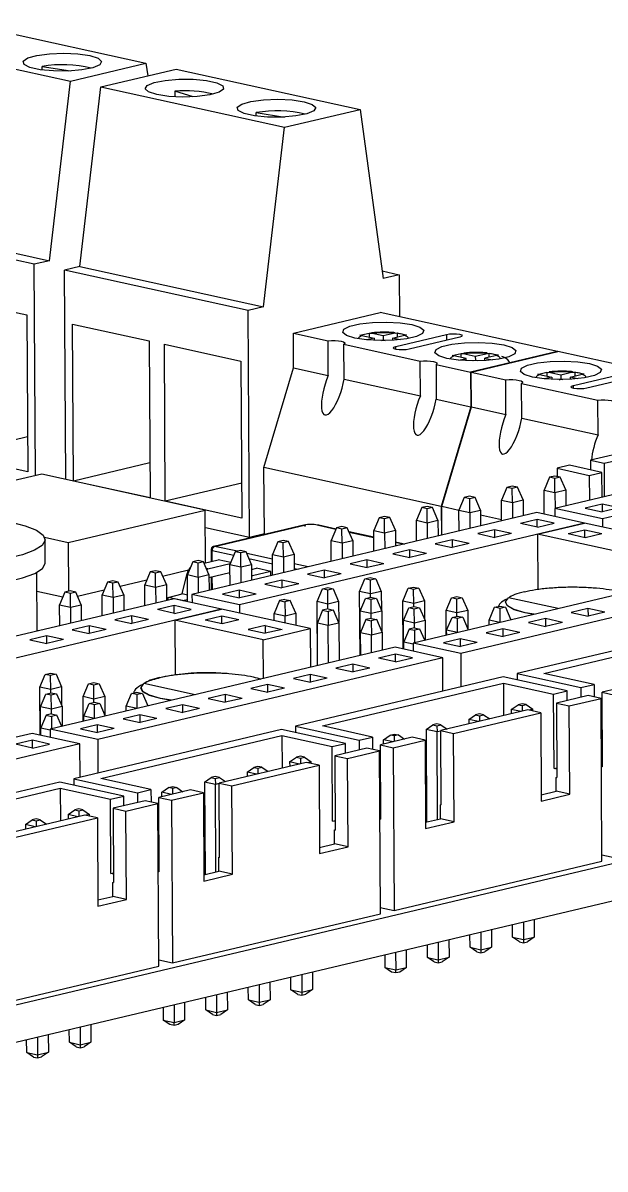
# Model space of a CAD drawing. Header units: millimetres. Extents: x 0 to 279, y 0 to 216.
# Drawn here: x 81.53 to 93.72, y 133.32 to 157.32 of the extents above; entities that cross this region are included whole.
import ezdxf

# ---------------------------------------------------------------- set-up
doc = ezdxf.new("R2010")
doc.units = ezdxf.units.MM

msp = doc.modelspace()

# ---------------------------------------------------------------- linework, layer by layer
at = {"color": 7, "linetype": 'Continuous', "lineweight": 25}
for p, q in [((80.258, 157.317), (84.104, 156.472)), ((78.678, 156.942), (82.524, 156.098)), ((81.932, 156.332), (81.932, 156.405)), ((81.932, 156.405), (82.524, 156.313)), ((82.524, 156.098), (84.104, 156.472)), ((83.16, 155.976), (84.739, 156.351)), ((84.104, 156.472), (84.14, 156.208)), ((84.739, 156.351), (88.585, 155.506)), ((82.081, 152.337), (82.524, 156.098)), ((82.717, 152.215), (83.16, 155.976)), ((83.16, 155.976), (87.006, 155.131)), ((84.71, 155.886), (84.711, 155.768)), ((85.09, 155.769), (84.71, 155.886)), ((86.414, 155.365), (86.413, 155.439)), ((86.413, 155.439), (87.006, 155.346)), ((87.006, 155.131), (88.585, 155.506)), ((88.585, 155.506), (89.07, 151.965)), ((86.563, 151.37), (87.006, 155.131)), ((79.095, 152.993), (82.081, 152.337)), ((81.765, 152.262), (79.066, 152.855)), ((82.081, 152.337), (81.765, 152.262)), ((81.791, 147.839), (81.765, 152.262)), ((82.717, 152.215), (82.401, 152.14)), ((82.717, 152.215), (86.563, 151.37)), ((82.426, 147.758), (82.401, 152.14)), ((86.247, 151.295), (82.401, 152.14)), ((89.049, 152.123), (89.406, 152.044)), ((89.406, 152.044), (89.07, 151.965)), ((89.406, 152.044), (89.411, 151.162)), ((80.009, 151.554), (81.611, 151.202)), ((86.563, 151.37), (86.247, 151.295)), ((86.274, 146.549), (86.247, 151.295)), ((87.192, 150.819), (89.01, 151.25)), ((92.719, 150.435), (89.01, 151.25)), ((81.611, 151.202), (81.63, 147.916)), ((82.567, 151.01), (84.17, 150.658)), ((82.586, 147.724), (82.567, 151.01)), ((87.192, 150.819), (87.916, 150.659)), ((87.196, 150.092), (87.192, 150.819)), ((88.584, 150.775), (88.777, 150.82)), ((88.622, 150.771), (88.584, 150.775)), ((88.622, 150.771), (88.878, 150.715)), ((88.777, 150.82), (88.815, 150.817)), ((88.777, 150.82), (88.778, 150.737)), ((89.071, 150.761), (88.815, 150.817)), ((89.324, 150.821), (89.071, 150.761)), ((89.071, 150.761), (89.072, 150.672)), ((89.267, 150.718), (89.519, 150.778)), ((89.324, 150.821), (89.361, 150.825)), ((89.337, 150.543), (90.398, 150.794)), ((89.361, 150.825), (89.361, 150.74)), ((89.557, 150.782), (89.519, 150.778)), ((90.672, 150.734), (89.611, 150.483)), ((84.17, 150.658), (84.189, 147.372)), ((84.49, 150.587), (86.093, 150.235)), ((84.509, 147.301), (84.49, 150.587)), ((87.92, 149.933), (87.916, 150.659)), ((88.248, 150.587), (89.844, 150.236)), ((88.252, 149.86), (88.248, 150.587)), ((88.878, 150.715), (88.724, 150.679)), ((88.878, 150.715), (88.878, 150.668)), ((89.038, 150.664), (89.074, 150.672)), ((89.074, 150.672), (89.111, 150.664)), ((89.267, 150.718), (89.267, 150.67)), ((89.425, 150.683), (89.267, 150.718)), ((90.513, 150.351), (90.706, 150.397)), ((90.55, 150.348), (90.513, 150.351)), ((90.806, 150.292), (90.55, 150.348)), ((90.652, 150.255), (90.806, 150.292)), ((90.706, 150.397), (90.743, 150.394)), ((90.706, 150.314), (90.706, 150.397)), ((90.743, 150.394), (90.999, 150.337)), ((90.807, 150.244), (90.806, 150.292)), ((92.719, 150.435), (90.901, 150.004)), ((90.912, 150.001), (92.73, 150.433)), ((90.999, 150.337), (91.252, 150.397)), ((90.999, 150.337), (91, 150.248)), ((91.448, 150.354), (91.195, 150.294)), ((91.196, 150.246), (91.195, 150.294)), ((91.195, 150.294), (91.354, 150.26)), ((91.252, 150.397), (91.289, 150.401)), ((91.29, 150.317), (91.289, 150.401)), ((91.485, 150.358), (91.448, 150.354)), ((92.72, 150.43), (92.719, 150.435)), ((96.439, 149.618), (92.73, 150.433)), ((86.093, 150.235), (86.112, 146.949)), ((86.575, 148.006), (87.196, 150.092)), ((87.196, 150.092), (87.92, 149.933)), ((89.849, 149.51), (89.844, 150.236)), ((90.176, 150.163), (90.181, 149.437)), ((90.176, 150.163), (90.901, 150.004)), ((91.002, 150.249), (90.966, 150.24)), ((91.039, 150.24), (91.002, 150.249)), ((88.252, 149.86), (89.849, 149.51)), ((90.901, 150.004), (90.905, 149.278)), ((90.912, 150.001), (91.636, 149.842)), ((90.916, 149.275), (90.912, 150.001)), ((91.64, 149.116), (91.636, 149.842)), ((92.304, 149.957), (92.497, 150.003)), ((92.342, 149.954), (92.304, 149.957)), ((92.342, 149.954), (92.598, 149.898)), ((92.598, 149.898), (92.444, 149.861)), ((92.497, 150.003), (92.535, 150)), ((92.497, 150.003), (92.498, 149.92)), ((92.791, 149.944), (92.535, 150)), ((92.598, 149.898), (92.598, 149.85)), ((92.758, 149.846), (92.794, 149.855)), ((93.044, 150.004), (92.791, 149.944)), ((92.791, 149.944), (92.792, 149.854)), ((92.794, 149.855), (92.831, 149.847)), ((92.987, 149.901), (93.239, 149.961)), ((92.987, 149.901), (92.987, 149.853)), ((93.145, 149.866), (92.987, 149.901)), ((93.044, 150.004), (93.081, 150.007)), ((93.057, 149.726), (94.118, 149.977)), ((93.081, 150.007), (93.081, 149.923)), ((93.277, 149.964), (93.239, 149.961)), ((94.392, 149.917), (93.331, 149.666)), ((91.968, 149.769), (93.564, 149.419)), ((91.972, 149.043), (91.968, 149.769)), ((90.181, 149.437), (90.905, 149.278)), ((93.569, 148.692), (93.564, 149.419)), ((90.905, 149.278), (90.284, 147.191)), ((90.295, 147.189), (90.916, 149.275)), ((90.916, 149.275), (91.64, 149.116)), ((91.972, 149.043), (93.569, 148.692)), ((99.888, 148.865), (92.665, 147.151)), ((81.626, 148.647), (80.048, 148.273)), ((100.886, 148.646), (93.662, 146.932)), ((94.728, 148.47), (93.412, 148.158)), ((93.696, 148.095), (94.732, 148.341)), ((81.63, 147.916), (80.048, 148.264)), ((84.185, 148.103), (82.586, 147.724)), ((93.412, 148.158), (93.696, 148.095)), ((93.412, 148.158), (93.413, 147.957)), ((93.696, 148.095), (93.7, 147.397)), ((81.921, 147.869), (79.052, 147.189)), ((85.346, 147.117), (81.921, 147.869)), ((90.284, 147.191), (86.575, 148.006)), ((86.583, 146.607), (86.575, 148.006)), ((92.973, 148.054), (92.71, 147.991)), ((92.71, 147.991), (92.711, 147.818)), ((92.71, 147.991), (93.386, 147.842)), ((93.649, 147.905), (92.973, 148.054)), ((93.386, 147.842), (93.649, 147.905)), ((93.652, 147.386), (93.649, 147.905)), ((84.189, 147.372), (82.586, 147.724)), ((86.108, 147.681), (84.509, 147.301)), ((91.771, 147.617), (91.659, 147.59)), ((91.885, 147.592), (91.771, 147.617)), ((92.551, 147.802), (92.439, 147.535)), ((92.663, 147.828), (92.551, 147.802)), ((92.665, 147.777), (92.551, 147.802)), ((92.777, 147.803), (92.663, 147.828)), ((92.777, 147.803), (92.665, 147.777)), ((92.667, 147.485), (92.665, 147.777)), ((92.892, 147.539), (92.777, 147.803)), ((93.386, 147.842), (93.389, 147.323)), ((90.768, 147.379), (90.656, 147.112)), ((90.88, 147.406), (90.768, 147.379)), ((90.882, 147.354), (90.768, 147.379)), ((90.994, 147.38), (90.88, 147.406)), ((90.994, 147.38), (90.882, 147.354)), ((91.109, 147.116), (90.994, 147.38)), ((91.659, 147.59), (91.547, 147.324)), ((91.773, 147.565), (91.659, 147.59)), ((91.885, 147.592), (91.773, 147.565)), ((91.775, 147.274), (91.773, 147.565)), ((92, 147.327), (91.885, 147.592)), ((92.439, 147.535), (92.667, 147.485)), ((92.442, 147.029), (92.439, 147.535)), ((92.667, 147.485), (92.892, 147.539)), ((92.667, 147.485), (92.669, 147.152)), ((92.892, 147.539), (92.893, 147.205)), ((86.112, 146.949), (84.509, 147.301)), ((89.876, 147.167), (89.765, 146.901)), ((89.988, 147.194), (89.876, 147.167)), ((89.99, 147.142), (89.876, 147.167)), ((90.102, 147.169), (89.988, 147.194)), ((90.102, 147.169), (89.99, 147.142)), ((89.992, 146.851), (89.99, 147.142)), ((90.217, 146.904), (90.102, 147.169)), ((90.284, 147.191), (90.288, 146.587)), ((90.656, 147.109), (90.295, 147.189)), ((90.299, 146.59), (90.295, 147.189)), ((90.884, 147.062), (90.882, 147.354)), ((91.547, 147.324), (91.775, 147.274)), ((91.55, 146.887), (91.547, 147.324)), ((91.775, 147.274), (92, 147.327)), ((91.775, 147.274), (91.777, 146.941)), ((92, 147.327), (92.002, 146.994)), ((93.662, 146.932), (92.665, 147.151)), ((92.665, 147.151), (92.666, 146.98)), ((93.653, 147.239), (93.302, 147.156)), ((93.302, 147.156), (93.658, 147.078)), ((94.009, 147.161), (93.653, 147.239)), ((93.653, 147.239), (93.654, 147.079)), ((94.009, 147.161), (93.658, 147.078)), ((82.478, 146.436), (85.346, 147.117)), ((92.29, 147.062), (85.067, 145.349)), ((85.353, 146.011), (85.346, 147.117)), ((88.985, 146.956), (88.873, 146.689)), ((89.097, 146.983), (88.985, 146.956)), ((89.099, 146.931), (88.985, 146.956)), ((89.211, 146.958), (89.097, 146.983)), ((89.211, 146.958), (89.099, 146.931)), ((89.101, 146.639), (89.099, 146.931)), ((89.326, 146.693), (89.211, 146.958)), ((89.765, 146.901), (89.992, 146.851)), ((89.767, 146.464), (89.765, 146.901)), ((89.992, 146.851), (90.217, 146.904)), ((90.217, 146.904), (90.219, 146.571)), ((90.656, 147.112), (90.884, 147.062)), ((90.659, 146.675), (90.656, 147.112)), ((90.884, 147.062), (91.109, 147.116)), ((90.884, 147.062), (90.886, 146.729)), ((91.109, 147.116), (91.11, 146.783)), ((91.55, 146.913), (91.109, 147.01)), ((92.294, 146.917), (91.943, 146.834)), ((93.287, 146.843), (92.29, 147.062)), ((92.65, 146.839), (92.294, 146.917)), ((92.295, 146.756), (92.294, 146.917)), ((93.662, 146.932), (93.663, 146.761)), ((85.348, 146.752), (86.274, 146.549)), ((87.437, 146.81), (85.525, 146.356)), ((85.542, 146.356), (87.451, 146.809)), ((93.287, 146.843), (86.064, 145.13)), ((88.083, 146.719), (87.726, 146.798)), ((88.093, 146.744), (87.982, 146.478)), ((88.205, 146.771), (88.093, 146.744)), ((88.207, 146.719), (88.093, 146.744)), ((88.319, 146.746), (88.205, 146.771)), ((88.319, 146.746), (88.207, 146.719)), ((88.209, 146.428), (88.207, 146.719)), ((88.434, 146.481), (88.319, 146.746)), ((88.874, 146.546), (88.357, 146.659)), ((88.873, 146.689), (89.101, 146.639)), ((88.876, 146.252), (88.873, 146.689)), ((89.101, 146.639), (89.326, 146.693)), ((89.326, 146.693), (89.327, 146.36)), ((89.992, 146.851), (89.994, 146.518)), ((91.403, 146.705), (91.052, 146.622)), ((91.759, 146.627), (91.403, 146.705)), ((91.403, 146.705), (91.404, 146.545)), ((92.299, 146.755), (91.943, 146.834)), ((92.299, 146.755), (92.65, 146.839)), ((92.304, 146.61), (93.287, 146.843)), ((93.291, 146.698), (92.94, 146.615)), ((95.142, 146.436), (93.287, 146.843)), ((93.648, 146.62), (93.291, 146.698)), ((93.292, 146.537), (93.291, 146.698)), ((81.983, 146.545), (82.478, 146.436)), ((81.997, 146.008), (81.994, 146.495)), ((82.478, 146.436), (82.484, 145.414)), ((86.274, 146.549), (86.583, 146.622)), ((86.865, 146.453), (86.753, 146.187)), ((86.977, 146.48), (86.865, 146.453)), ((86.979, 146.428), (86.865, 146.453)), ((87.091, 146.455), (86.977, 146.48)), ((87.091, 146.455), (86.979, 146.428)), ((86.981, 146.136), (86.979, 146.428)), ((87.206, 146.19), (87.091, 146.455)), ((87.982, 146.478), (88.209, 146.428)), ((87.984, 146.041), (87.982, 146.478)), ((88.209, 146.428), (88.434, 146.481)), ((88.209, 146.428), (88.211, 146.095)), ((88.434, 146.481), (88.436, 146.148)), ((89.101, 146.639), (89.103, 146.306)), ((89.517, 146.404), (89.327, 146.446)), ((90.511, 146.494), (90.16, 146.411)), ((90.16, 146.411), (90.517, 146.333)), ((90.867, 146.416), (90.511, 146.494)), ((90.511, 146.494), (90.512, 146.333)), ((90.867, 146.416), (90.517, 146.333)), ((91.052, 146.622), (91.408, 146.544)), ((91.759, 146.627), (91.408, 146.544)), ((94.159, 146.203), (92.304, 146.61)), ((92.304, 146.61), (92.311, 145.451)), ((93.297, 146.536), (92.94, 146.615)), ((93.648, 146.62), (93.297, 146.536)), ((85.468, 146.283), (85.469, 146.038)), ((85.469, 146.3), (85.469, 146.283)), ((85.973, 146.242), (85.862, 145.975)), ((86.086, 146.268), (85.973, 146.242)), ((86.087, 146.217), (85.973, 146.242)), ((86.199, 146.243), (86.086, 146.268)), ((86.199, 146.243), (86.087, 146.217)), ((86.09, 145.925), (86.087, 146.217)), ((86.314, 145.978), (86.199, 146.243)), ((86.753, 146.187), (86.981, 146.136)), ((86.756, 145.75), (86.753, 146.187)), ((86.981, 146.136), (87.206, 146.19)), ((87.206, 146.19), (87.208, 145.857)), ((89.62, 146.283), (89.269, 146.199)), ((89.269, 146.199), (89.625, 146.121)), ((89.976, 146.204), (89.62, 146.283)), ((89.62, 146.283), (89.621, 146.122)), ((89.976, 146.204), (89.625, 146.121)), ((85.082, 146.03), (84.97, 145.764)), ((85.194, 146.057), (85.082, 146.03)), ((85.196, 146.005), (85.082, 146.03)), ((85.308, 146.032), (85.194, 146.057)), ((85.308, 146.032), (85.196, 146.005)), ((85.198, 145.714), (85.196, 146.005)), ((85.423, 145.767), (85.308, 146.032)), ((85.32, 146.003), (85.616, 146.073)), ((85.401, 145.884), (85.87, 145.995)), ((85.879, 146.015), (85.616, 146.073)), ((85.862, 145.975), (86.09, 145.925)), ((85.864, 145.538), (85.862, 145.975)), ((86.09, 145.925), (86.314, 145.978)), ((86.314, 145.978), (86.316, 145.645)), ((86.981, 146.136), (86.983, 145.803)), ((88.728, 146.071), (88.377, 145.988)), ((88.377, 145.988), (88.734, 145.91)), ((89.085, 145.993), (88.728, 146.071)), ((88.728, 146.071), (88.729, 145.91)), ((89.085, 145.993), (88.734, 145.91)), ((96.919, 146.045), (89.696, 144.332)), ((81.824, 144.58), (81.817, 145.808)), ((84.19, 145.819), (84.079, 145.552)), ((84.303, 145.845), (84.19, 145.819)), ((84.304, 145.794), (84.19, 145.819)), ((84.417, 145.82), (84.303, 145.845)), ((84.417, 145.82), (84.304, 145.794)), ((84.307, 145.502), (84.304, 145.794)), ((84.531, 145.555), (84.417, 145.82)), ((84.453, 145.735), (84.996, 145.864)), ((84.864, 145.359), (84.967, 145.79)), ((84.97, 145.764), (85.198, 145.714)), ((84.973, 145.198), (84.97, 145.764)), ((85.198, 145.714), (85.423, 145.767)), ((85.198, 145.714), (85.2, 145.38)), ((85.863, 145.799), (85.423, 145.694)), ((85.423, 145.767), (85.425, 145.434)), ((85.471, 145.706), (85.472, 145.445)), ((86.09, 145.925), (86.091, 145.592)), ((86.315, 145.873), (86.417, 145.897)), ((86.333, 145.739), (86.316, 145.733)), ((86.719, 145.831), (86.333, 145.739)), ((86.719, 145.831), (86.417, 145.897)), ((86.72, 145.741), (86.719, 145.831)), ((87.837, 145.86), (87.486, 145.776)), ((87.486, 145.776), (87.842, 145.698)), ((88.193, 145.781), (87.837, 145.86)), ((87.837, 145.86), (87.838, 145.699)), ((88.193, 145.781), (87.842, 145.698)), ((88.689, 145.676), (88.801, 145.703)), ((88.801, 145.703), (88.915, 145.678)), ((97.916, 145.826), (90.693, 144.113)), ((83.299, 145.607), (83.187, 145.341)), ((83.411, 145.634), (83.299, 145.607)), ((83.413, 145.582), (83.299, 145.607)), ((83.525, 145.609), (83.411, 145.634)), ((83.525, 145.609), (83.413, 145.582)), ((83.415, 145.291), (83.413, 145.582)), ((83.64, 145.344), (83.525, 145.609)), ((83.562, 145.524), (84.122, 145.657)), ((84.079, 145.552), (84.307, 145.502)), ((84.081, 145.115), (84.079, 145.552)), ((84.307, 145.502), (84.531, 145.555)), ((84.307, 145.502), (84.308, 145.169)), ((84.531, 145.555), (84.533, 145.222)), ((86.945, 145.648), (86.594, 145.565)), ((86.594, 145.565), (86.951, 145.487)), ((87.302, 145.57), (86.945, 145.648)), ((86.945, 145.648), (86.946, 145.488)), ((87.302, 145.57), (86.951, 145.487)), ((87.686, 145.198), (87.797, 145.465)), ((87.797, 145.465), (87.91, 145.491)), ((87.911, 145.44), (87.797, 145.465)), ((87.91, 145.491), (88.024, 145.466)), ((88.024, 145.466), (87.911, 145.44)), ((88.024, 145.466), (88.138, 145.201)), ((88.577, 145.41), (88.689, 145.676)), ((88.803, 145.651), (88.689, 145.676)), ((88.915, 145.678), (88.803, 145.651)), ((88.805, 145.359), (88.803, 145.651)), ((88.915, 145.678), (89.03, 145.413)), ((89.482, 145.211), (89.593, 145.477)), ((89.593, 145.477), (89.706, 145.504)), ((89.707, 145.452), (89.593, 145.477)), ((89.706, 145.504), (89.82, 145.479)), ((89.82, 145.479), (89.707, 145.452)), ((89.71, 145.161), (89.707, 145.452)), ((89.82, 145.479), (89.934, 145.214)), ((84.691, 145.26), (77.468, 143.546)), ((82.365, 145.294), (81.82, 145.414)), ((82.407, 145.396), (82.296, 145.129)), ((82.52, 145.422), (82.407, 145.396)), ((82.521, 145.371), (82.407, 145.396)), ((82.634, 145.397), (82.52, 145.422)), ((82.634, 145.397), (82.521, 145.371)), ((82.524, 145.079), (82.521, 145.371)), ((82.748, 145.132), (82.634, 145.397)), ((82.67, 145.312), (83.231, 145.445)), ((83.187, 145.341), (83.415, 145.291)), ((83.19, 144.904), (83.187, 145.341)), ((83.415, 145.291), (83.64, 145.344)), ((83.415, 145.291), (83.417, 144.958)), ((83.64, 145.344), (83.642, 145.011)), ((84.566, 145.288), (84.864, 145.359)), ((84.868, 145.222), (84.566, 145.288)), ((84.566, 145.23), (84.566, 145.288)), ((85.688, 145.041), (84.691, 145.26)), ((84.973, 145.335), (84.864, 145.359)), ((84.868, 145.222), (84.973, 145.246)), ((84.868, 145.221), (84.868, 145.222)), ((86.064, 145.13), (85.067, 145.349)), ((85.067, 145.349), (85.068, 145.177)), ((86.054, 145.437), (85.703, 145.353)), ((85.703, 145.353), (86.059, 145.275)), ((86.41, 145.358), (86.054, 145.437)), ((86.054, 145.437), (86.055, 145.276)), ((86.41, 145.358), (86.059, 145.275)), ((86.899, 145.219), (86.787, 144.952)), ((87.011, 145.246), (86.899, 145.219)), ((86.899, 145.219), (87.013, 145.194)), ((87.011, 145.246), (87.125, 145.221)), ((87.125, 145.221), (87.013, 145.194)), ((87.24, 144.956), (87.125, 145.221)), ((87.914, 145.148), (87.911, 145.44)), ((88.805, 145.359), (88.577, 145.41)), ((88.585, 144.068), (88.577, 145.41)), ((88.59, 144.999), (88.702, 145.266)), ((88.702, 145.266), (88.814, 145.292)), ((88.816, 145.241), (88.702, 145.266)), ((89.03, 145.413), (88.805, 145.359)), ((88.805, 145.29), (88.805, 145.359)), ((88.814, 145.292), (88.928, 145.267)), ((88.928, 145.267), (88.816, 145.241)), ((88.818, 144.949), (88.816, 145.241)), ((88.928, 145.267), (89.043, 145.002)), ((89.03, 145.413), (89.032, 145.027)), ((89.71, 145.161), (89.482, 145.211)), ((89.487, 144.206), (89.482, 145.211)), ((89.934, 145.214), (89.71, 145.161)), ((89.934, 145.214), (89.936, 144.829)), ((90.386, 145.012), (90.498, 145.278)), ((90.498, 145.278), (90.61, 145.305)), ((90.612, 145.253), (90.498, 145.278)), ((90.61, 145.305), (90.724, 145.28)), ((90.724, 145.28), (90.612, 145.253)), ((90.614, 144.962), (90.612, 145.253)), ((90.724, 145.28), (90.839, 145.015)), ((92.732, 145.052), (91.691, 145.281)), ((85.688, 145.041), (78.465, 143.327)), ((82.296, 145.129), (82.524, 145.079)), ((82.298, 144.692), (82.296, 145.129)), ((82.524, 145.079), (82.748, 145.132)), ((82.524, 145.079), (82.525, 144.746)), ((82.748, 145.132), (82.75, 144.799)), ((84.696, 145.114), (84.345, 145.031)), ((84.701, 144.953), (84.345, 145.031)), ((85.052, 145.036), (84.696, 145.114)), ((84.697, 144.954), (84.696, 145.114)), ((84.701, 144.953), (85.052, 145.036)), ((84.705, 144.808), (85.688, 145.041)), ((87.543, 144.633), (85.688, 145.041)), ((86.064, 145.13), (86.065, 144.958)), ((87.013, 145.194), (87.015, 144.902)), ((87.914, 145.148), (87.686, 145.198)), ((87.693, 143.857), (87.686, 145.198)), ((87.803, 145.02), (87.692, 144.754)), ((87.915, 145.047), (87.803, 145.02)), ((87.803, 145.02), (87.917, 144.995)), ((88.138, 145.201), (87.914, 145.148)), ((87.914, 145.047), (87.914, 145.148)), ((87.915, 145.047), (88.029, 145.022)), ((88.029, 145.022), (87.917, 144.995)), ((87.917, 144.995), (87.919, 144.704)), ((88.144, 144.757), (88.029, 145.022)), ((88.138, 145.201), (88.141, 144.765)), ((88.818, 144.949), (88.59, 144.999)), ((88.595, 144.071), (88.59, 144.999)), ((89.043, 145.002), (88.818, 144.949)), ((89.043, 145.002), (89.045, 144.566)), ((89.495, 144.8), (89.606, 145.067)), ((89.606, 145.067), (89.719, 145.093)), ((89.72, 145.042), (89.606, 145.067)), ((89.71, 145.091), (89.71, 145.161)), ((89.719, 145.093), (89.833, 145.068)), ((89.833, 145.068), (89.72, 145.042)), ((89.723, 144.75), (89.72, 145.042)), ((89.833, 145.068), (89.947, 144.804)), ((90.614, 144.962), (90.386, 145.012)), ((90.389, 144.496), (90.386, 145.012)), ((90.839, 145.015), (90.614, 144.962)), ((90.839, 145.015), (90.841, 144.63)), ((91.291, 144.813), (91.402, 145.079)), ((91.402, 145.079), (91.515, 145.106)), ((91.516, 145.054), (91.402, 145.079)), ((91.515, 145.106), (91.628, 145.081)), ((91.628, 145.081), (91.516, 145.054)), ((91.518, 144.764), (91.516, 145.054)), ((91.628, 145.081), (91.743, 144.817)), ((91.631, 145.189), (91.631, 145.184)), ((93.358, 145.054), (93.007, 144.971)), ((93.007, 144.971), (93.363, 144.893)), ((93.714, 144.976), (93.358, 145.054)), ((93.358, 145.054), (93.359, 144.894)), ((93.714, 144.976), (93.363, 144.893)), ((83.804, 144.903), (83.453, 144.82)), ((83.453, 144.82), (83.809, 144.741)), ((84.16, 144.825), (83.804, 144.903)), ((83.804, 144.903), (83.805, 144.742)), ((84.16, 144.825), (83.809, 144.741)), ((86.561, 144.4), (84.705, 144.808)), ((84.705, 144.808), (84.712, 143.659)), ((85.693, 144.895), (85.342, 144.812)), ((85.698, 144.734), (85.342, 144.812)), ((86.049, 144.817), (85.693, 144.895)), ((85.694, 144.735), (85.693, 144.895)), ((86.049, 144.817), (85.698, 144.734)), ((86.787, 144.952), (87.015, 144.902)), ((86.788, 144.799), (86.787, 144.952)), ((87.015, 144.902), (87.24, 144.956)), ((87.016, 144.749), (87.015, 144.902)), ((87.24, 144.956), (87.241, 144.7)), ((87.692, 144.754), (87.919, 144.704)), ((87.697, 143.858), (87.692, 144.754)), ((87.919, 144.704), (88.144, 144.757)), ((88.144, 144.757), (88.149, 143.965)), ((88.708, 144.822), (88.596, 144.555)), ((88.82, 144.848), (88.708, 144.822)), ((88.708, 144.822), (88.822, 144.797)), ((88.819, 144.848), (88.818, 144.949)), ((88.82, 144.848), (88.934, 144.823)), ((88.934, 144.823), (88.822, 144.797)), ((88.822, 144.797), (88.824, 144.505)), ((89.049, 144.558), (88.934, 144.823)), ((89.723, 144.75), (89.495, 144.8)), ((89.498, 144.204), (89.495, 144.8)), ((89.947, 144.804), (89.723, 144.75)), ((89.723, 144.649), (89.723, 144.75)), ((89.947, 144.804), (89.949, 144.392)), ((90.399, 144.601), (90.511, 144.868)), ((90.511, 144.868), (90.623, 144.895)), ((90.625, 144.843), (90.511, 144.868)), ((90.614, 144.893), (90.614, 144.962)), ((90.623, 144.895), (90.737, 144.87)), ((90.737, 144.87), (90.625, 144.843)), ((90.627, 144.553), (90.625, 144.843)), ((90.737, 144.87), (90.851, 144.606)), ((91.515, 144.764), (91.291, 144.813)), ((91.291, 144.71), (91.291, 144.813)), ((92.466, 144.843), (92.115, 144.759)), ((92.115, 144.759), (92.471, 144.681)), ((92.822, 144.764), (92.466, 144.843)), ((92.466, 144.843), (92.467, 144.682)), ((92.822, 144.764), (92.471, 144.681)), ((81.849, 144.586), (81.824, 144.591)), ((82.913, 144.691), (82.562, 144.608)), ((82.562, 144.608), (82.918, 144.53)), ((83.269, 144.613), (82.913, 144.691)), ((82.913, 144.691), (82.914, 144.531)), ((83.269, 144.613), (82.918, 144.53)), ((86.597, 144.697), (86.246, 144.613)), ((86.246, 144.613), (86.602, 144.535)), ((86.561, 144.4), (87.543, 144.633)), ((86.597, 144.697), (86.953, 144.618)), ((86.597, 144.697), (86.598, 144.536)), ((86.953, 144.618), (86.602, 144.535)), ((87.543, 144.633), (87.548, 143.822)), ((87.924, 143.912), (87.919, 144.704)), ((88.596, 144.555), (88.824, 144.505)), ((88.599, 144.072), (88.596, 144.555)), ((88.824, 144.505), (89.049, 144.558)), ((88.826, 144.126), (88.824, 144.505)), ((89.049, 144.558), (89.051, 144.179)), ((89.612, 144.623), (89.501, 144.356)), ((89.724, 144.65), (89.612, 144.623)), ((89.612, 144.623), (89.726, 144.598)), ((89.724, 144.65), (89.838, 144.624)), ((89.838, 144.624), (89.726, 144.598)), ((89.726, 144.598), (89.728, 144.34)), ((89.94, 144.39), (89.838, 144.624)), ((90.624, 144.552), (90.399, 144.601)), ((90.4, 144.499), (90.399, 144.601)), ((91.575, 144.631), (91.224, 144.548)), ((91.224, 144.548), (91.58, 144.47)), ((91.931, 144.553), (91.575, 144.631)), ((91.575, 144.631), (91.576, 144.471)), ((91.931, 144.553), (91.58, 144.47)), ((96.224, 144.723), (91.872, 143.69)), ((92.437, 143.694), (96.228, 144.594)), ((82.021, 144.48), (81.67, 144.397)), ((81.67, 144.397), (82.026, 144.319)), ((82.377, 144.402), (82.021, 144.48)), ((82.021, 144.48), (82.022, 144.319)), ((82.377, 144.402), (82.026, 144.319)), ((86.565, 143.589), (86.561, 144.4)), ((89.501, 144.356), (89.696, 144.313)), ((89.501, 144.203), (89.501, 144.356)), ((89.696, 144.332), (89.697, 144.16)), ((90.693, 144.113), (89.696, 144.332)), ((90.683, 144.42), (90.332, 144.336)), ((90.332, 144.336), (90.688, 144.258)), ((91.039, 144.341), (90.683, 144.42)), ((90.683, 144.42), (90.684, 144.259)), ((91.039, 144.341), (90.688, 144.258)), ((89.32, 144.243), (82.097, 142.529)), ((90.317, 144.024), (83.094, 142.31)), ((89.325, 144.097), (88.974, 144.014)), ((89.33, 143.936), (88.974, 144.014)), ((90.317, 144.024), (89.32, 144.243)), ((89.681, 144.019), (89.325, 144.097)), ((89.326, 143.937), (89.325, 144.097)), ((89.33, 143.936), (89.681, 144.019)), ((90.321, 143.323), (90.317, 144.024)), ((90.693, 144.113), (90.697, 143.412)), ((88.433, 143.886), (88.082, 143.803)), ((88.082, 143.803), (88.439, 143.725)), ((88.79, 143.808), (88.433, 143.886)), ((88.433, 143.886), (88.434, 143.725)), ((88.79, 143.808), (88.439, 143.725)), ((81.883, 143.408), (81.995, 143.675)), ((81.995, 143.675), (82.107, 143.701)), ((82.108, 143.65), (81.995, 143.675)), ((82.107, 143.701), (82.221, 143.676)), ((82.221, 143.676), (82.108, 143.65)), ((82.111, 143.358), (82.108, 143.65)), ((82.221, 143.676), (82.335, 143.411)), ((87.542, 143.675), (87.191, 143.591)), ((87.191, 143.591), (87.547, 143.513)), ((91.584, 143.622), (87.232, 142.59)), ((87.898, 143.596), (87.542, 143.675)), ((87.542, 143.675), (87.543, 143.514)), ((87.898, 143.596), (87.547, 143.513)), ((92.919, 143.329), (91.584, 143.622)), ((91.872, 143.69), (91.873, 143.559)), ((91.872, 143.69), (93.207, 143.397)), ((93.488, 143.464), (92.437, 143.694)), ((82.111, 143.358), (81.883, 143.408)), ((81.889, 142.404), (81.883, 143.408)), ((82.008, 143.264), (82.12, 143.291)), ((82.335, 143.411), (82.111, 143.358)), ((82.111, 143.289), (82.111, 143.358)), ((82.12, 143.291), (82.234, 143.266)), ((82.335, 143.411), (82.338, 143.026)), ((82.787, 143.209), (82.899, 143.476)), ((82.899, 143.476), (83.011, 143.502)), ((83.013, 143.451), (82.899, 143.476)), ((83.011, 143.502), (83.125, 143.477)), ((83.125, 143.477), (83.013, 143.451)), ((83.015, 143.159), (83.013, 143.451)), ((83.125, 143.477), (83.24, 143.212)), ((83.804, 143.277), (83.916, 143.304)), ((83.916, 143.304), (84.03, 143.278)), ((83.999, 143.393), (83.999, 143.388)), ((85.133, 143.25), (84.059, 143.486)), ((86.65, 143.463), (86.299, 143.38)), ((86.299, 143.38), (86.656, 143.302)), ((87.007, 143.385), (86.65, 143.463)), ((86.65, 143.463), (86.651, 143.302)), ((87.007, 143.385), (86.656, 143.302)), ((87.798, 142.594), (91.588, 143.493)), ((91.588, 143.493), (92.639, 143.262)), ((91.588, 143.493), (91.592, 142.811)), ((92.639, 143.262), (92.919, 143.329)), ((92.921, 143.126), (92.919, 143.329)), ((93.207, 143.397), (93.488, 143.464)), ((93.207, 143.397), (93.208, 143.194)), ((93.488, 143.464), (93.489, 143.204)), ((94.319, 143.457), (93.652, 143.299)), ((93.661, 141.742), (93.652, 143.299)), ((93.652, 143.299), (93.919, 143.241)), ((70.17, 134.094), (108.662, 143.225)), ((81.896, 142.998), (82.008, 143.264)), ((82.121, 143.239), (82.008, 143.264)), ((82.234, 143.266), (82.121, 143.239)), ((82.124, 142.948), (82.121, 143.239)), ((82.234, 143.266), (82.348, 143.001)), ((83.015, 143.159), (82.787, 143.209)), ((82.79, 142.694), (82.787, 143.209)), ((82.8, 142.799), (82.912, 143.065)), ((82.912, 143.065), (83.024, 143.092)), ((83.026, 143.04), (82.912, 143.065)), ((83.24, 143.212), (83.015, 143.159)), ((83.016, 143.09), (83.015, 143.159)), ((83.024, 143.092), (83.138, 143.067)), ((83.138, 143.067), (83.026, 143.04)), ((83.138, 143.067), (83.252, 142.803)), ((83.24, 143.212), (83.242, 142.827)), ((83.692, 143.01), (83.804, 143.277)), ((83.917, 143.252), (83.804, 143.277)), ((84.03, 143.278), (83.917, 143.252)), ((83.92, 142.962), (83.917, 143.252)), ((84.03, 143.278), (84.144, 143.015)), ((85.759, 143.252), (85.408, 143.168)), ((85.408, 143.168), (85.764, 143.09)), ((86.115, 143.173), (85.759, 143.252)), ((85.759, 143.252), (85.76, 143.091)), ((86.115, 143.173), (85.764, 143.09)), ((91.977, 143.06), (91.893, 143.04)), ((92.062, 143.041), (91.977, 143.06)), ((92.648, 141.705), (92.639, 143.262)), ((93.364, 143.231), (92.698, 143.073)), ((92.698, 143.073), (92.707, 141.515)), ((92.698, 143.073), (92.965, 143.014)), ((92.965, 143.014), (93.632, 143.172)), ((93.632, 143.172), (93.364, 143.231)), ((93.651, 139.765), (93.632, 143.172)), ((82.124, 142.948), (81.896, 142.998)), ((81.899, 142.401), (81.896, 142.998)), ((82.013, 142.82), (81.902, 142.554)), ((82.126, 142.847), (82.013, 142.82)), ((82.013, 142.82), (82.127, 142.795)), ((82.348, 143.001), (82.124, 142.948)), ((82.124, 142.847), (82.124, 142.948)), ((82.126, 142.847), (82.24, 142.822)), ((82.24, 142.822), (82.127, 142.795)), ((82.341, 142.587), (82.24, 142.822)), ((82.348, 143.001), (82.351, 142.59)), ((83.028, 142.75), (83.026, 143.04)), ((83.976, 142.829), (83.625, 142.745)), ((83.917, 142.961), (83.692, 143.01)), ((83.692, 142.908), (83.692, 143.01)), ((84.332, 142.75), (83.976, 142.829)), ((83.976, 142.829), (83.977, 142.668)), ((84.867, 143.04), (84.517, 142.957)), ((84.517, 142.957), (84.873, 142.879)), ((85.224, 142.962), (84.867, 143.04)), ((84.867, 143.04), (84.868, 142.88)), ((85.224, 142.962), (84.873, 142.879)), ((92.101, 142.931), (90.276, 142.498)), ((90.543, 142.44), (92.368, 142.873)), ((90.86, 142.73), (91.001, 142.828)), ((91.086, 142.848), (91.001, 142.828)), ((91.001, 142.828), (91.087, 142.81)), ((91.171, 142.83), (91.086, 142.848)), ((91.087, 142.81), (91.171, 142.83)), ((91.087, 142.81), (91.088, 142.691)), ((91.171, 142.83), (91.301, 142.741)), ((91.752, 142.942), (91.893, 143.04)), ((91.956, 142.897), (91.752, 142.942)), ((91.752, 142.942), (91.752, 142.849)), ((91.893, 143.04), (91.978, 143.021)), ((91.978, 143.021), (92.062, 143.041)), ((91.978, 143.021), (91.98, 142.903)), ((92.062, 143.041), (92.204, 142.945)), ((92.368, 142.873), (92.101, 142.931)), ((92.204, 142.945), (92.125, 142.926)), ((92.205, 142.908), (92.204, 142.945)), ((92.368, 142.873), (92.379, 141.023)), ((92.975, 141.164), (92.965, 143.014)), ((82.127, 142.795), (82.129, 142.537)), ((83.085, 142.617), (82.734, 142.534)), ((83.025, 142.75), (82.8, 142.799)), ((82.801, 142.696), (82.8, 142.799)), ((83.441, 142.539), (83.085, 142.617)), ((83.085, 142.617), (83.085, 142.457)), ((83.625, 142.745), (83.981, 142.667)), ((84.332, 142.75), (83.981, 142.667)), ((87.232, 142.59), (87.233, 142.458)), ((87.232, 142.59), (88.567, 142.296)), ((88.848, 142.363), (87.798, 142.594)), ((89.969, 142.519), (90.11, 142.617)), ((90.194, 142.637), (90.11, 142.617)), ((90.11, 142.617), (90.195, 142.598)), ((90.28, 142.618), (90.194, 142.637)), ((90.195, 142.598), (90.28, 142.618)), ((90.195, 142.598), (90.197, 142.469)), ((90.28, 142.618), (90.409, 142.53)), ((91.064, 142.685), (90.86, 142.73)), ((90.86, 142.73), (90.861, 142.637)), ((70.175, 133.316), (108.667, 142.446)), ((81.722, 142.44), (74.498, 140.727)), ((82.719, 142.221), (81.722, 142.44)), ((81.902, 142.554), (82.097, 142.511)), ((81.903, 142.4), (81.902, 142.554)), ((82.097, 142.529), (82.098, 142.358)), ((83.094, 142.31), (82.097, 142.529)), ((86.944, 142.521), (82.592, 141.489)), ((82.734, 142.534), (83.09, 142.456)), ((83.441, 142.539), (83.09, 142.456)), ((83.158, 141.493), (86.948, 142.392)), ((88.279, 142.228), (86.944, 142.521)), ((86.948, 142.392), (87.999, 142.162)), ((86.948, 142.392), (86.952, 141.71)), ((88.567, 142.296), (88.848, 142.363)), ((88.848, 142.363), (88.849, 142.103)), ((89.679, 142.357), (89.012, 142.199)), ((89.077, 142.307), (89.218, 142.405)), ((89.218, 142.405), (89.303, 142.425)), ((89.304, 142.387), (89.218, 142.405)), ((89.303, 142.425), (89.388, 142.407)), ((89.388, 142.407), (89.304, 142.387)), ((89.305, 142.268), (89.304, 142.387)), ((89.388, 142.407), (89.518, 142.319)), ((89.946, 142.298), (89.679, 142.357)), ((90.197, 142.469), (89.969, 142.519)), ((89.969, 142.519), (89.98, 140.584)), ((90.276, 142.487), (90.197, 142.469)), ((90.207, 140.638), (90.197, 142.469)), ((90.285, 140.941), (90.276, 142.498)), ((90.276, 142.498), (90.543, 142.44)), ((90.554, 140.59), (90.543, 142.44)), ((82.719, 142.221), (75.496, 140.508)), ((81.726, 142.295), (81.375, 142.212)), ((81.731, 142.133), (81.375, 142.212)), ((82.082, 142.217), (81.726, 142.295)), ((81.727, 142.134), (81.726, 142.295)), ((81.731, 142.133), (82.082, 142.217)), ((82.723, 141.52), (82.719, 142.221)), ((83.094, 142.31), (83.098, 141.609)), ((87.999, 142.162), (88.279, 142.228)), ((88.008, 140.604), (87.999, 142.162)), ((88.725, 142.13), (88.058, 141.972)), ((88.281, 142.025), (88.279, 142.228)), ((88.567, 142.296), (88.568, 142.093)), ((88.992, 142.072), (88.725, 142.13)), ((89.021, 140.641), (89.012, 142.199)), ((89.012, 142.199), (89.279, 142.14)), ((89.281, 142.262), (89.077, 142.307)), ((89.078, 142.214), (89.077, 142.307)), ((89.279, 142.14), (89.946, 142.298)), ((89.279, 142.14), (89.299, 138.733)), ((89.946, 142.298), (89.957, 140.448)), ((87.112, 141.841), (87.253, 141.939)), ((87.337, 141.959), (87.253, 141.939)), ((87.253, 141.939), (87.338, 141.92)), ((87.423, 141.94), (87.337, 141.959)), ((87.338, 141.92), (87.423, 141.94)), ((87.338, 141.92), (87.34, 141.802)), ((87.423, 141.94), (87.565, 141.844)), ((88.058, 141.972), (88.067, 140.414)), ((88.058, 141.972), (88.325, 141.913)), ((88.325, 141.913), (88.992, 142.072)), ((88.335, 140.064), (88.325, 141.913)), ((89.011, 138.664), (88.992, 142.072)), ((93.639, 141.875), (93.661, 141.87)), ((87.461, 141.831), (85.636, 141.398)), ((85.903, 141.339), (87.728, 141.772)), ((86.22, 141.629), (86.361, 141.728)), ((86.424, 141.585), (86.22, 141.629)), ((86.22, 141.629), (86.221, 141.536)), ((86.446, 141.748), (86.361, 141.728)), ((86.361, 141.728), (86.447, 141.709)), ((86.531, 141.729), (86.446, 141.748)), ((86.447, 141.709), (86.531, 141.729)), ((86.447, 141.709), (86.448, 141.59)), ((86.531, 141.729), (86.661, 141.641)), ((87.316, 141.796), (87.112, 141.841)), ((87.112, 141.841), (87.113, 141.748)), ((87.728, 141.772), (87.461, 141.831)), ((87.565, 141.844), (87.485, 141.825)), ((87.565, 141.808), (87.565, 141.844)), ((87.728, 141.772), (87.739, 139.922)), ((92.648, 141.705), (92.705, 141.718)), ((92.706, 141.692), (92.648, 141.705)), ((93.661, 141.742), (93.64, 141.746)), ((82.304, 141.421), (77.952, 140.388)), ((83.639, 141.127), (82.304, 141.421)), ((82.592, 141.489), (82.593, 141.357)), ((82.592, 141.489), (83.927, 141.196)), ((84.208, 141.262), (83.158, 141.493)), ((85.329, 141.418), (85.47, 141.516)), ((85.557, 141.368), (85.329, 141.418)), ((85.329, 141.418), (85.34, 139.483)), ((85.554, 141.536), (85.47, 141.516)), ((85.47, 141.516), (85.555, 141.497)), ((85.64, 141.517), (85.554, 141.536)), ((85.555, 141.497), (85.64, 141.517)), ((85.555, 141.497), (85.557, 141.368)), ((85.636, 141.387), (85.557, 141.368)), ((85.645, 139.84), (85.636, 141.398)), ((85.636, 141.398), (85.903, 141.339)), ((85.64, 141.517), (85.769, 141.429)), ((92.689, 141.519), (92.707, 141.523)), ((92.689, 141.519), (92.707, 141.515)), ((92.69, 141.227), (92.689, 141.519)), ((78.518, 140.392), (82.308, 141.292)), ((82.308, 141.292), (83.359, 141.061)), ((82.308, 141.292), (82.312, 140.609)), ((83.927, 141.196), (84.208, 141.262)), ((83.927, 141.196), (83.928, 140.993)), ((84.208, 141.262), (84.21, 141.002)), ((85.039, 141.256), (84.372, 141.098)), ((84.438, 141.206), (84.578, 141.305)), ((84.641, 141.162), (84.438, 141.206)), ((84.438, 141.114), (84.438, 141.206)), ((84.578, 141.305), (84.663, 141.325)), ((84.664, 141.286), (84.578, 141.305)), ((84.639, 141.039), (85.306, 141.197)), ((84.663, 141.325), (84.748, 141.306)), ((84.748, 141.306), (84.664, 141.286)), ((84.665, 141.167), (84.664, 141.286)), ((84.748, 141.306), (84.878, 141.218)), ((85.306, 141.197), (85.039, 141.256)), ((85.306, 141.197), (85.317, 139.348)), ((85.567, 139.537), (85.557, 141.368)), ((85.914, 139.489), (85.903, 141.339)), ((92.378, 141.153), (92.69, 141.227)), ((92.379, 141.023), (92.975, 141.164)), ((92.975, 141.164), (92.69, 141.227)), ((83.359, 141.061), (83.639, 141.127)), ((83.368, 139.503), (83.359, 141.061)), ((84.085, 141.03), (83.418, 140.871)), ((83.641, 140.924), (83.639, 141.127)), ((83.685, 140.813), (84.352, 140.971)), ((84.352, 140.971), (84.085, 141.03)), ((84.371, 137.564), (84.352, 140.971)), ((84.381, 139.54), (84.372, 141.098)), ((84.372, 141.098), (84.639, 141.039)), ((84.639, 141.039), (84.659, 137.632)), ((90.267, 140.945), (90.285, 140.949)), ((90.285, 140.941), (90.267, 140.945)), ((90.269, 140.653), (90.267, 140.945)), ((82.821, 140.73), (80.996, 140.297)), ((81.263, 140.238), (83.088, 140.671)), ((82.472, 140.74), (82.613, 140.839)), ((82.676, 140.695), (82.472, 140.74)), ((82.472, 140.74), (82.473, 140.647)), ((82.697, 140.859), (82.613, 140.839)), ((82.613, 140.839), (82.698, 140.82)), ((82.783, 140.84), (82.697, 140.859)), ((82.698, 140.82), (82.783, 140.84)), ((82.698, 140.82), (82.7, 140.701)), ((82.783, 140.84), (82.925, 140.743)), ((83.088, 140.671), (82.821, 140.73)), ((82.925, 140.743), (82.845, 140.725)), ((82.925, 140.707), (82.925, 140.743)), ((83.088, 140.671), (83.099, 138.822)), ((83.418, 140.871), (83.427, 139.314)), ((83.418, 140.871), (83.685, 140.813)), ((83.695, 138.963), (83.685, 140.813)), ((88.999, 140.774), (89.021, 140.769)), ((89.956, 140.578), (90.269, 140.653)), ((90.554, 140.59), (90.269, 140.653)), ((81.581, 140.529), (81.721, 140.627)), ((81.784, 140.484), (81.581, 140.529)), ((81.581, 140.529), (81.581, 140.436)), ((81.806, 140.647), (81.721, 140.627)), ((81.721, 140.627), (81.807, 140.608)), ((81.891, 140.628), (81.806, 140.647)), ((81.807, 140.608), (81.891, 140.628)), ((81.807, 140.608), (81.808, 140.49)), ((81.891, 140.628), (82.021, 140.54)), ((88.008, 140.604), (88.065, 140.618)), ((88.066, 140.591), (88.008, 140.604)), ((88.049, 140.418), (88.067, 140.423)), ((88.049, 140.418), (88.067, 140.414)), ((88.051, 140.126), (88.049, 140.418)), ((89.021, 140.641), (89, 140.646)), ((89.957, 140.448), (90.554, 140.59)), ((87.738, 140.052), (88.051, 140.126)), ((87.739, 139.922), (88.335, 140.064)), ((88.335, 140.064), (88.051, 140.126)), ((85.627, 139.844), (85.645, 139.848)), ((85.645, 139.84), (85.627, 139.844)), ((85.629, 139.552), (85.627, 139.844)), ((89.299, 138.733), (93.651, 139.765)), ((93.65, 139.897), (93.939, 139.833)), ((83.368, 139.503), (83.426, 139.517)), ((83.426, 139.49), (83.368, 139.503)), ((84.359, 139.673), (84.381, 139.669)), ((84.381, 139.54), (84.36, 139.545)), ((85.316, 139.478), (85.629, 139.552)), ((85.317, 139.348), (85.914, 139.489)), ((85.914, 139.489), (85.629, 139.552)), ((83.409, 139.318), (83.427, 139.322)), ((83.409, 139.318), (83.427, 139.314)), ((83.411, 139.026), (83.409, 139.318)), ((83.098, 138.952), (83.411, 139.026)), ((83.695, 138.963), (83.411, 139.026)), ((83.099, 138.822), (83.695, 138.963)), ((89.01, 138.796), (89.299, 138.733)), ((84.659, 137.632), (89.011, 138.664)), ((92.005, 138.494), (92.007, 138.121)), ((92.23, 138.547), (92.232, 138.174)), ((91.114, 138.283), (91.116, 137.91)), ((91.338, 138.336), (91.34, 137.963)), ((91.779, 138.171), (91.778, 138.44)), ((89.996, 137.748), (89.995, 138.017)), ((90.222, 138.071), (90.224, 137.698)), ((90.447, 138.124), (90.449, 137.751)), ((90.888, 137.96), (90.886, 138.229)), ((91.779, 138.171), (92.007, 138.121)), ((91.921, 138.075), (91.779, 138.171)), ((91.921, 138.075), (92.007, 138.056)), ((92.007, 138.121), (92.232, 138.174)), ((92.007, 138.121), (92.007, 138.056)), ((92.007, 138.056), (92.091, 138.076)), ((92.232, 138.174), (92.091, 138.076)), ((89.103, 137.806), (89.105, 137.537)), ((89.331, 137.86), (89.333, 137.487)), ((89.557, 137.54), (89.555, 137.913)), ((90.888, 137.96), (91.116, 137.91)), ((91.03, 137.863), (90.888, 137.96)), ((91.03, 137.863), (91.115, 137.845)), ((91.116, 137.91), (91.115, 137.845)), ((91.115, 137.845), (91.2, 137.865)), ((91.116, 137.91), (91.34, 137.963)), ((91.34, 137.963), (91.2, 137.865)), ((80.019, 136.531), (84.371, 137.564)), ((84.371, 137.695), (84.659, 137.632)), ((89.105, 137.537), (89.333, 137.487)), ((89.247, 137.44), (89.105, 137.537)), ((89.333, 137.487), (89.557, 137.54)), ((89.557, 137.54), (89.417, 137.442)), ((89.996, 137.748), (90.224, 137.698)), ((90.138, 137.652), (89.996, 137.748)), ((90.138, 137.652), (90.224, 137.633)), ((90.224, 137.698), (90.449, 137.751)), ((90.224, 137.698), (90.224, 137.633)), ((90.224, 137.633), (90.308, 137.653)), ((90.449, 137.751), (90.308, 137.653)), ((87.139, 137.07), (87.138, 137.339)), ((87.365, 137.393), (87.367, 137.02)), ((87.59, 137.447), (87.592, 137.074)), ((89.332, 137.422), (89.247, 137.44)), ((89.332, 137.422), (89.333, 137.487)), ((89.417, 137.442), (89.332, 137.422)), ((86.248, 136.859), (86.246, 137.128)), ((86.474, 137.182), (86.476, 136.809)), ((86.698, 137.235), (86.701, 136.862)), ((87.139, 137.07), (87.367, 137.02)), ((87.281, 136.974), (87.139, 137.07)), ((87.367, 137.02), (87.592, 137.074)), ((87.592, 137.074), (87.451, 136.975)), ((84.918, 136.439), (84.915, 136.812)), ((85.356, 136.648), (85.355, 136.917)), ((85.582, 136.97), (85.584, 136.597)), ((85.807, 137.024), (85.809, 136.651)), ((86.248, 136.859), (86.476, 136.809)), ((86.39, 136.763), (86.248, 136.859)), ((86.476, 136.809), (86.701, 136.862)), ((86.701, 136.862), (86.56, 136.764)), ((87.281, 136.974), (87.367, 136.955)), ((87.367, 137.02), (87.367, 136.955)), ((87.367, 136.955), (87.451, 136.975)), ((84.463, 136.705), (84.465, 136.436)), ((84.691, 136.759), (84.693, 136.386)), ((85.356, 136.648), (85.584, 136.597)), ((85.498, 136.551), (85.356, 136.648)), ((85.584, 136.597), (85.809, 136.651)), ((85.584, 136.597), (85.584, 136.532)), ((85.809, 136.651), (85.668, 136.552)), ((86.39, 136.763), (86.475, 136.744)), ((86.476, 136.809), (86.475, 136.744)), ((86.475, 136.744), (86.56, 136.764)), ((82.95, 136.346), (82.952, 135.973)), ((84.465, 136.436), (84.693, 136.386)), ((84.607, 136.34), (84.465, 136.436)), ((84.692, 136.321), (84.607, 136.34)), ((84.692, 136.321), (84.693, 136.386)), ((84.777, 136.341), (84.692, 136.321)), ((84.693, 136.386), (84.918, 136.439)), ((84.918, 136.439), (84.777, 136.341)), ((85.498, 136.551), (85.584, 136.532)), ((85.584, 136.532), (85.668, 136.552)), ((82.058, 136.135), (82.061, 135.762)), ((82.5, 135.97), (82.498, 136.239)), ((82.725, 136.293), (82.727, 135.92)), ((81.608, 135.758), (81.606, 136.027)), ((81.834, 136.081), (81.836, 135.708)), ((82.5, 135.97), (82.727, 135.92)), ((82.642, 135.873), (82.5, 135.97)), ((82.642, 135.873), (82.727, 135.855)), ((82.727, 135.92), (82.952, 135.973)), ((82.727, 135.92), (82.727, 135.855)), ((82.727, 135.855), (82.811, 135.875)), ((82.952, 135.973), (82.811, 135.875)), ((81.608, 135.758), (81.836, 135.708)), ((81.75, 135.662), (81.608, 135.758)), ((81.75, 135.662), (81.835, 135.643)), ((81.836, 135.708), (81.835, 135.643)), ((81.835, 135.643), (81.92, 135.663)), ((81.836, 135.708), (82.061, 135.762)), ((82.061, 135.762), (81.92, 135.663))]:
    msp.add_line(p, q, dxfattribs=at)
at = {"color": 8, "linetype": 'Continuous', "lineweight": 25}
for p, q in [((90.398, 150.794), (90.399, 150.67)), ((89.338, 150.481), (89.337, 150.543)), ((93.058, 149.664), (93.057, 149.726)), ((87.715, 146.798), (88.082, 146.717)), ((88.358, 146.656), (88.874, 146.543)), ((89.327, 146.444), (89.511, 146.403)), ((85.49, 146.271), (85.944, 146.171)), ((85.491, 146.044), (85.49, 146.271)), ((86.017, 146.252), (85.542, 146.356)), ((86.754, 146.09), (86.214, 146.209)), ((86.261, 146.102), (86.754, 145.993)), ((87.501, 145.926), (87.207, 145.991)), ((84.967, 145.79), (84.98, 145.787)), ((85.401, 145.884), (85.369, 145.891)), ((85.495, 145.45), (85.493, 145.711)), ((86.333, 145.739), (86.316, 145.743)), ((87.207, 145.894), (87.288, 145.876))]:
    msp.add_line(p, q, dxfattribs=at)
at = {"color": 7, "linetype": 'Continuous', "lineweight": 25, "flags": 128}
for points in [[(82.931, 156.634), (83.105, 156.578), (83.176, 156.511), (83.136, 156.442), (82.991, 156.38), (82.759, 156.334), (82.472, 156.31), (82.169, 156.311), (81.891, 156.337), (81.675, 156.385), (81.551, 156.447), (81.534, 156.516), (81.629, 156.583), (81.821, 156.637), (82.085, 156.673), (82.384, 156.685), (82.68, 156.671), (82.931, 156.634)], [(84.332, 155.815), (84.159, 155.871), (84.087, 155.937), (84.127, 156.006), (84.273, 156.068), (84.504, 156.114), (84.791, 156.138), (85.094, 156.137), (85.372, 156.111), (85.588, 156.063), (85.713, 156.001), (85.729, 155.932), (85.635, 155.865), (85.443, 155.811), (85.179, 155.775), (84.879, 155.764), (84.583, 155.777), (84.332, 155.815)], [(87.413, 155.667), (87.586, 155.611), (87.658, 155.544), (87.618, 155.475), (87.473, 155.414), (87.241, 155.368), (86.954, 155.344), (86.651, 155.345), (86.373, 155.371), (86.157, 155.418), (86.032, 155.481), (86.016, 155.55), (86.11, 155.616), (86.302, 155.671), (86.566, 155.706), (86.866, 155.718), (87.162, 155.704), (87.413, 155.667)], [(89.668, 150.999), (89.839, 150.945), (89.918, 150.881), (89.894, 150.813), (89.771, 150.751), (89.564, 150.702), (89.298, 150.672), (89.004, 150.664), (88.718, 150.679), (88.475, 150.716), (88.304, 150.77), (88.225, 150.835), (88.249, 150.902), (88.372, 150.964), (88.579, 151.013), (88.846, 151.044), (89.14, 151.052), (89.425, 151.036), (89.668, 150.999)], [(90.398, 150.794), (90.46, 150.804), (90.534, 150.808), (90.607, 150.805), (90.67, 150.796), (90.712, 150.782), (90.727, 150.766), (90.713, 150.749), (90.672, 150.734)], [(87.916, 150.659), (87.988, 150.664), (88.063, 150.664), (88.133, 150.659), (88.194, 150.65), (88.239, 150.636), (88.264, 150.62), (88.267, 150.603), (88.248, 150.587)], [(89.611, 150.483), (89.549, 150.473), (89.476, 150.469), (89.402, 150.472), (89.339, 150.481), (89.297, 150.495), (89.282, 150.511), (89.296, 150.528), (89.337, 150.543)], [(91.597, 150.576), (91.768, 150.522), (91.846, 150.457), (91.823, 150.39), (91.7, 150.328), (91.493, 150.279), (91.226, 150.248), (90.932, 150.24), (90.646, 150.256), (90.403, 150.293), (90.232, 150.347), (90.154, 150.411), (90.177, 150.479), (90.3, 150.541), (90.507, 150.59), (90.774, 150.62), (91.068, 150.628), (91.354, 150.613), (91.597, 150.576)], [(89.844, 150.236), (89.916, 150.241), (89.991, 150.241), (90.062, 150.236), (90.122, 150.226), (90.167, 150.213), (90.192, 150.197), (90.195, 150.18), (90.176, 150.163)], [(93.388, 150.182), (93.559, 150.128), (93.638, 150.064), (93.614, 149.996), (93.491, 149.934), (93.284, 149.885), (93.018, 149.855), (92.724, 149.847), (92.438, 149.862), (92.195, 149.899), (92.024, 149.953), (91.945, 150.018), (91.969, 150.085), (92.092, 150.147), (92.299, 150.196), (92.566, 150.227), (92.86, 150.234), (93.145, 150.219), (93.388, 150.182)], [(91.636, 149.842), (91.708, 149.847), (91.783, 149.847), (91.853, 149.842), (91.914, 149.832), (91.959, 149.819), (91.984, 149.803), (91.987, 149.786), (91.968, 149.769)], [(93.331, 149.666), (93.269, 149.656), (93.196, 149.652), (93.122, 149.655), (93.059, 149.664), (93.017, 149.678), (93.002, 149.694), (93.016, 149.711), (93.057, 149.726)], [(93.564, 149.419), (93.636, 149.424), (93.711, 149.424), (93.782, 149.418), (93.842, 149.409), (93.887, 149.395), (93.912, 149.379), (93.915, 149.362), (93.896, 149.346)], [(78.234, 146.826), (78.602, 146.897), (79.026, 146.948), (79.486, 146.977), (79.96, 146.984), (80.427, 146.966), (80.865, 146.927), (81.253, 146.866), (81.572, 146.788), (81.809, 146.695), (81.952, 146.592), (81.994, 146.484), (81.933, 146.376), (81.772, 146.274), (81.519, 146.18), (81.186, 146.101), (80.788, 146.04), (80.46, 146.008)], [(87.726, 146.798), (87.722, 146.798), (87.715, 146.798)], [(80.463, 145.521), (80.791, 145.553), (81.189, 145.614), (81.522, 145.694), (81.775, 145.787), (81.936, 145.89), (81.996, 145.998), (81.997, 146.008)], [(85.376, 145.875), (85.38, 145.877), (85.401, 145.884)], [(92.23, 144.933), (92.041, 144.967), (91.813, 145.034), (91.673, 145.112), (91.632, 145.196), (91.691, 145.281)], [(92.217, 144.93), (92.041, 144.963), (91.813, 145.029), (91.673, 145.107), (91.631, 145.184)], [(84.625, 143.129), (84.409, 143.167), (84.181, 143.234), (84.041, 143.312), (83.999, 143.388)], [(84.638, 143.132), (84.409, 143.172), (84.181, 143.239), (84.041, 143.317), (84, 143.401), (84.059, 143.486)]]:
    msp.add_lwpolyline(points, dxfattribs=at)
at = {"color": 8, "linetype": 'Continuous', "lineweight": 25, "flags": 128}
for points in [[(85.49, 146.271), (85.481, 146.274), (85.474, 146.276), (85.469, 146.28), (85.468, 146.283), (85.468, 146.283)], [(85.525, 146.356), (85.532, 146.357), (85.542, 146.356)]]:
    msp.add_lwpolyline(points, dxfattribs=at)
at = {"color": 7, "linetype": 'Continuous', "lineweight": 25}
for centre, radius, start, end in [((82.363, 153.964), 2.479, 76.1567, 100.0239), ((84.933, 153.39), 2.506, 76.561, 95.0972), ((86.845, 152.997), 2.479, 76.1567, 100.0239), ((85.575, 146.278), 0.0855, 112.716, 184.4509), ((85.215, 145.735), 0.254, 136.0539, 167.4971)]:
    msp.add_arc(centre, radius, start, end, dxfattribs=at)
for centre, end_param in [((88.024, 149.686), 5.107694), ((89.952, 149.263), 5.107694), ((91.744, 148.869), 5.107694), ((93.672, 148.446), 2.173176)]:
    msp.add_ellipse(centre, major_axis=(0.177, 0.578), ratio=0.300535, start_param=1.223752, end_param=end_param, dxfattribs=at)
at = {"color": 8, "linetype": 'Continuous', "lineweight": 25}
for points, knots in [([(88.562, 150.705), (88.56, 150.707), (88.551, 150.72), (88.567, 150.744), (88.604, 150.762), (88.622, 150.771)], [0, 0, 0, 0, 0.123423, 0.561495, 1, 1, 1, 1]), ([(89.519, 150.778), (89.538, 150.769), (89.576, 150.751), (89.594, 150.727), (89.585, 150.713), (89.582, 150.709)], [0, 0, 0, 0, 0.4219145, 0.8442468, 1, 1, 1, 1]), ([(90.49, 150.281), (90.488, 150.284), (90.479, 150.296), (90.495, 150.32), (90.532, 150.339), (90.55, 150.348)], [0, 0, 0, 0, 0.123385, 0.561909, 1, 1, 1, 1]), ([(91.448, 150.354), (91.467, 150.345), (91.505, 150.327), (91.522, 150.303), (91.513, 150.289), (91.511, 150.286)], [0, 0, 0, 0, 0.422313, 0.84421, 1, 1, 1, 1]), ([(92.282, 149.887), (92.28, 149.89), (92.271, 149.903), (92.287, 149.926), (92.323, 149.945), (92.342, 149.954)], [0, 0, 0, 0, 0.123423, 0.561495, 1, 1, 1, 1]), ([(93.239, 149.961), (93.258, 149.952), (93.296, 149.934), (93.314, 149.909), (93.305, 149.896), (93.302, 149.892)], [0, 0, 0, 0, 0.421914, 0.844247, 1, 1, 1, 1])]:
    msp.add_open_spline(points, degree=3, knots=knots, dxfattribs=at)
at = {"color": 7, "linetype": 'Continuous', "lineweight": 25}
for points, knots in [([(88.815, 150.817), (88.855, 150.822), (88.935, 150.831), (89.069, 150.836), (89.203, 150.833), (89.283, 150.825), (89.324, 150.821)], [0, 0, 0, 0, 0.249872, 0.499991, 0.749872, 1, 1, 1, 1]), ([(89.072, 150.841), (88.988, 150.839), (88.903, 150.837), (88.829, 150.827), (88.828, 150.827)], [0, 0, 0, 0, 0.991263, 1, 1, 1, 1]), ([(89.316, 150.829), (89.287, 150.832), (89.209, 150.84), (89.125, 150.841), (89.072, 150.841)], [0, 0, 0, 0, 0.376415, 1, 1, 1, 1]), ([(90.743, 150.394), (90.783, 150.398), (90.863, 150.408), (90.997, 150.412), (91.131, 150.41), (91.212, 150.401), (91.252, 150.397)], [0, 0, 0, 0, 0.250128, 0.500009, 0.750128, 1, 1, 1, 1]), ([(91, 150.417), (90.916, 150.416), (90.832, 150.414), (90.757, 150.404), (90.757, 150.404)], [0, 0, 0, 0, 0.991263, 1, 1, 1, 1]), ([(91.244, 150.405), (91.215, 150.408), (91.138, 150.416), (91.053, 150.417), (91, 150.417)], [0, 0, 0, 0, 0.376415, 1, 1, 1, 1]), ([(91.723, 150.194), (91.717, 150.205), (91.689, 150.267), (91.622, 150.309), (91.569, 150.33), (91.556, 150.334)], [0, 0, 0, 0, 0.153951, 0.808417, 1, 1, 1, 1]), ([(92.535, 150), (92.575, 150.005), (92.655, 150.014), (92.789, 150.018), (92.923, 150.016), (93.003, 150.008), (93.044, 150.004)], [0, 0, 0, 0, 0.249872, 0.499991, 0.749872, 1, 1, 1, 1]), ([(92.792, 150.024), (92.708, 150.022), (92.623, 150.02), (92.549, 150.01), (92.548, 150.01)], [0, 0, 0, 0, 0.991263, 1, 1, 1, 1]), ([(93.036, 150.012), (93.007, 150.015), (92.929, 150.023), (92.845, 150.023), (92.792, 150.024)], [0, 0, 0, 0, 0.376415, 1, 1, 1, 1]), ([(87.715, 146.798), (87.697, 146.801), (87.661, 146.808), (87.592, 146.813), (87.521, 146.814), (87.475, 146.811), (87.451, 146.809)], [0, 0, 0, 0, 0.249208, 0.499937, 0.749217, 1, 1, 1, 1]), ([(85.526, 146.355), (85.52, 146.354), (85.507, 146.351), (85.491, 146.339), (85.476, 146.321), (85.472, 146.307), (85.469, 146.3)], [0, 0, 0, 0, 0.190163, 0.49466, 0.71192, 1, 1, 1, 1]), ([(92.027, 145.407), (92.102, 145.422), (92.256, 145.455), (92.541, 145.487), (92.852, 145.506), (93.169, 145.507), (93.471, 145.493), (93.745, 145.463), (93.968, 145.426), (94.072, 145.393), (94.115, 145.38)], [0, 0, 0, 0, 0.1261957, 0.2579733, 0.3921233, 0.5250766, 0.6534477, 0.7780948, 0.9083364, 1, 1, 1, 1]), ([(91.67, 145.258), (91.608, 145.226), (91.513, 145.178), (91.494, 145.12), (91.487, 145.1)], [0, 0, 0, 0, 0.656027, 1, 1, 1, 1]), ([(85.672, 143.699), (85.625, 143.702), (85.444, 143.714), (85.082, 143.705), (84.677, 143.666), (84.341, 143.59), (84.151, 143.536), (84.091, 143.497), (84.09, 143.497)], [0, 0, 0, 0, 0.081113, 0.317111, 0.600649, 0.784802, 0.998928, 1, 1, 1, 1]), ([(84.395, 143.611), (84.47, 143.627), (84.624, 143.659), (84.909, 143.692), (85.22, 143.71), (85.537, 143.712), (85.839, 143.697), (86.114, 143.668), (86.348, 143.628), (86.46, 143.593), (86.512, 143.577)], [0, 0, 0, 0, 0.123752, 0.252977, 0.384529, 0.514908, 0.640793, 0.763026, 0.890745, 1, 1, 1, 1]), ([(84.038, 143.463), (83.977, 143.431), (83.875, 143.378), (83.855, 143.313), (83.847, 143.287)], [0, 0, 0, 0, 0.596382, 1, 1, 1, 1])]:
    msp.add_open_spline(points, degree=3, knots=knots, dxfattribs=at)
for points in [[(89.361, 150.825), (89.393, 150.819), (89.459, 150.807), (89.524, 150.79), (89.557, 150.782)], [(91.289, 150.401), (91.322, 150.395), (91.387, 150.384), (91.452, 150.366), (91.485, 150.358)], [(93.081, 150.007), (93.113, 150.002), (93.179, 149.99), (93.244, 149.973), (93.277, 149.964)], [(87.435, 146.771), (87.435, 146.778), (87.436, 146.79), (87.439, 146.804), (87.445, 146.811), (87.449, 146.81), (87.451, 146.809)], [(92.027, 145.407), (91.954, 145.387), (91.808, 145.348), (91.73, 145.3), (91.691, 145.276)], [(84.395, 143.611), (84.322, 143.592), (84.176, 143.553), (84.098, 143.505), (84.059, 143.481)]]:
    msp.add_open_spline(points, degree=3, dxfattribs=at)

doc.saveas('drawing.dxf')
